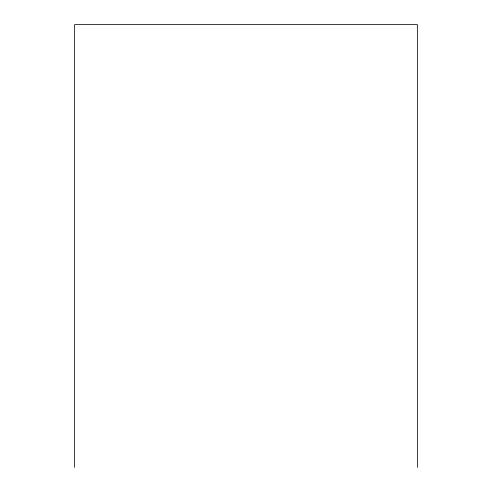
<?xml version="1.0" encoding="UTF-8"?>
<svg xmlns="http://www.w3.org/2000/svg" width="492" height="492" viewBox="0 0 492 492"><rect width="100%" height="100%" fill="white"/><g stroke="black" fill="none" stroke-linecap="round" stroke-linejoin="round"><path stroke-width="0.74" d="M417.401 467.4L417.401 24.6L74.599 24.6L74.599 467.4"/></g></svg>
